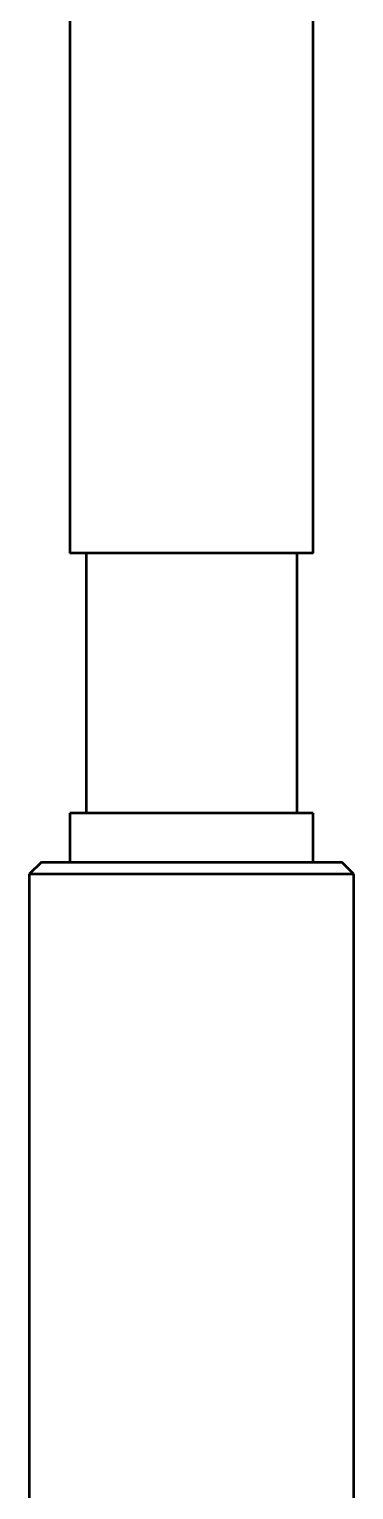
# Paper-space layout 'Layout1' of a CAD drawing. Header units: millimetres. Extents: x 0 to 420, y 0 to 297.
# Drawn here: x 289.76 to 293.76, y 150.67 to 168.65 of the extents above; entities that cross this region are included whole.
import ezdxf

# ---------------------------------------------------------------- set-up
doc = ezdxf.new("R2010")
doc.units = ezdxf.units.MM
doc.layers.add('170', color=7, linetype='Continuous', true_color=0xffffff)

psp = doc.layouts.get("Layout1")

# ---------------------------------------------------------------- linework, layer by layer
at = {"layer": '170', "color": 155, "linetype": 'Continuous', "lineweight": 50}
for p, q in [((290.257, 181.996), (290.257, 162.196)), ((293.257, 162.196), (293.257, 181.996)), ((290.457, 162.196), (290.457, 158.996)), ((293.057, 158.996), (293.057, 162.196)), ((290.257, 158.996), (290.257, 158.396)), ((293.257, 158.396), (293.257, 158.996)), ((289.907, 158.396), (289.757, 158.246)), ((293.757, 158.246), (293.607, 158.396)), ((289.757, 158.246), (289.757, 150.046)), ((293.757, 150.046), (293.757, 158.246))]:
    psp.add_line(p, q, dxfattribs=at)
for points, knots in [([(293.257, 162.196), (293.142, 162.196), (292.331, 162.196), (291.183, 162.196), (290.371, 162.196), (290.257, 162.196)], [0, 0, 0.038075, 0.308673, 0.691347, 0.961939, 1, 1]), ([(293.257, 158.996), (293.142, 158.996), (292.331, 158.996), (291.183, 158.996), (290.371, 158.996), (290.257, 158.996)], [0, 0, 0.038075, 0.308673, 0.691347, 0.961939, 1, 1]), ([(289.907, 158.396), (290.018, 158.396), (290.832, 158.396), (292.078, 158.396), (293.174, 158.396), (293.607, 158.396)], [0, 0, 0.030151, 0.249997, 0.586822, 0.883021, 1, 1]), ([(293.757, 158.246), (293.636, 158.246), (292.757, 158.246), (291.409, 158.246), (290.225, 158.246), (289.757, 158.246)], [0, 0, 0.030153, 0.25, 0.586827, 0.883025, 1, 1])]:
    psp.add_open_spline(points, degree=1, knots=knots, dxfattribs=at)

doc.saveas('drawing.dxf')
